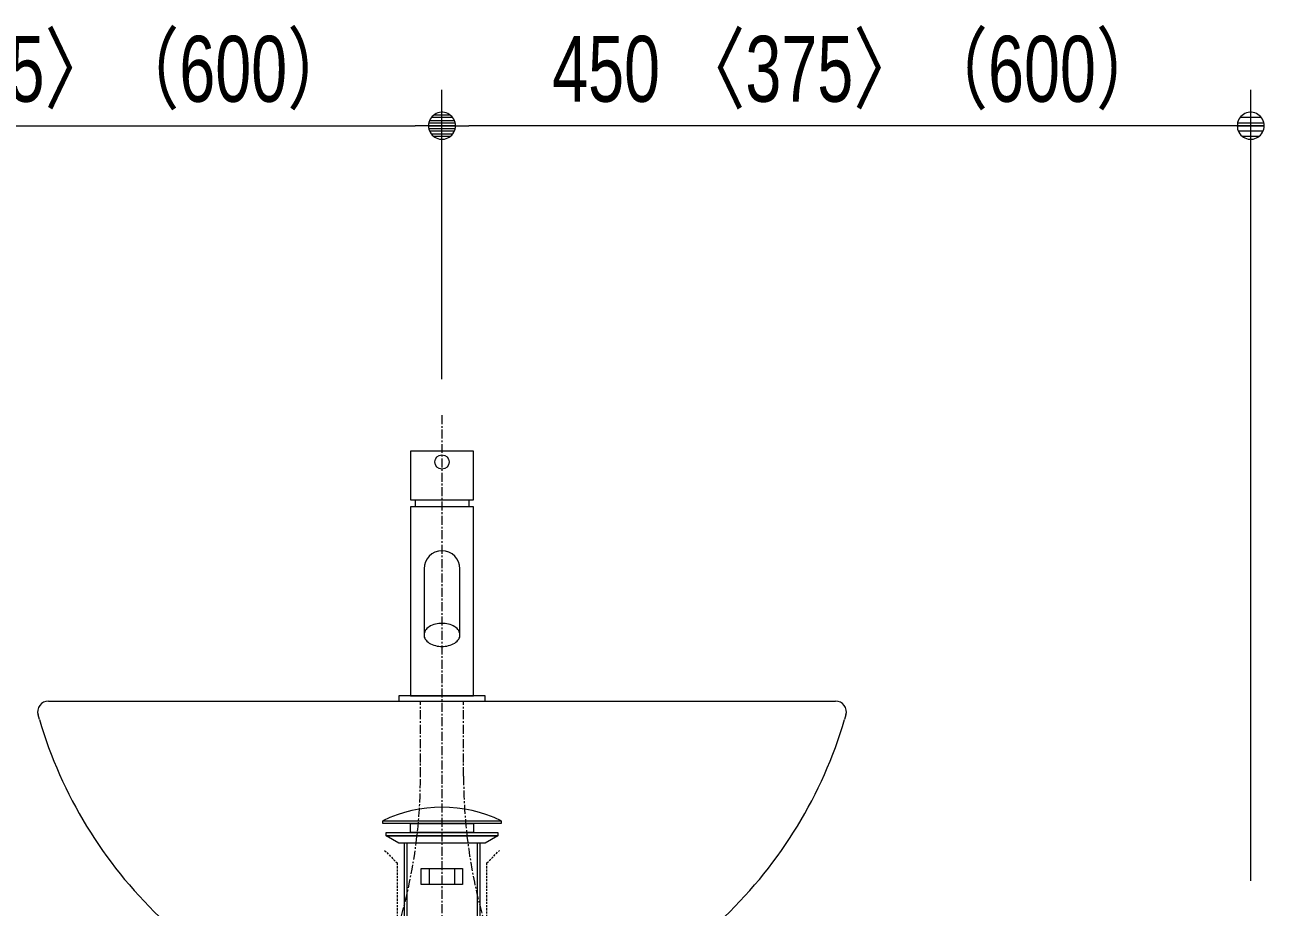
# Model space of a CAD drawing. Units: millimetres, scale not verified. Extents: x -6062 to 6062, y -3045 to 3045.
# Drawn here: x -5100 to -4410, y -1325 to -834 of the extents above; entities that cross this region are included whole.
import ezdxf
from ezdxf.enums import TextEntityAlignment as Align

# ---------------------------------------------------------------- set-up
doc = ezdxf.new("R2010")
doc.units = ezdxf.units.MM
doc.header["$LTSCALE"] = 20
doc.linetypes.add('CHAIN1', pattern=[8, 5, -1, 1, -1])
doc.linetypes.add('DASHED1', pattern=[1.8, 1.2, -0.6])
for name, color, linetype, lineweight in [('0-2_5ボウル・キャビネット', 7, 'Continuous', 9), ('0-4_0', 7, 'Continuous', 9), ('0-5_2寸法-1', 7, 'Continuous', 9), ('0-7_4給排水', 7, 'Continuous', 9)]:
    doc.layers.add(name, color=color, linetype=linetype, lineweight=lineweight)
doc.styles.add('ＭＳ Ｐゴシック', font='')
doc.styles.get('ＭＳ Ｐゴシック').set_extended_font_data('MS PGothic')

# ---------------------------------------------------------------- blocks, each defined once
blk = doc.blocks.new('_Dot')
at = {"layer": '0-4_0'}
for p, q in [((-10, 0), (-20, 0)), ((9.78, 2), (-9.78, 2)), ((7.99, 6), (-7.99, 6)), ((9.16, -3.98), (-9.16, -3.98)), ((6, -7.98), (-6, -7.98))]:
    blk.add_line(p, q, dxfattribs=at)
for points in [[(10, 0), (9.92, 1.25), (9.69, 2.49), (9.3, 3.68), (8.76, 4.82), (8.09, 5.88), (7.29, 6.85), (6.37, 7.71), (5.36, 8.44), (4.26, 9.05), (3.09, 9.51), (1.87, 9.82), (0.63, 9.98), (-0.63, 9.98), (-1.87, 9.82), (-3.09, 9.51), (-4.26, 9.05), (-5.36, 8.44), (-6.37, 7.71), (-7.29, 6.85), (-8.09, 5.88), (-8.76, 4.82), (-9.3, 3.68), (-9.69, 2.49), (-9.92, 1.25), (-10, 0), (0, 0)], [(-10, 0), (-9.92, -1.25), (-9.69, -2.49), (-9.3, -3.68), (-8.76, -4.82), (-8.09, -5.88), (-7.29, -6.85), (-6.37, -7.71), (-5.36, -8.44), (-4.26, -9.05), (-3.09, -9.51), (-1.87, -9.82), (-0.63, -9.98), (0.63, -9.98), (1.87, -9.82), (3.09, -9.51), (4.26, -9.05), (5.36, -8.44), (6.37, -7.71), (7.29, -6.85), (8.09, -5.88), (8.76, -4.82), (9.3, -3.68), (9.69, -2.49), (9.92, -1.25), (10, 0), (0, 0)]]:
    blk.add_lwpolyline(points, close=True, dxfattribs=at)
blk = doc.blocks.new('グループ-8')
at = {"layer": '0-7_4給排水', "linetype": 'CHAIN1'}
blk.add_line((-61600, -21020), (-61600, -41500), dxfattribs=at)
at = {"layer": '0-7_4給排水'}
for p, q in [((-62020, -25780), (-62020, -26600)), ((-61990, -25780), (-61990, -26600)), ((-61210, -25780), (-61210, -26600)), ((-61180, -25780), (-61180, -26600))]:
    blk.add_line(p, q, dxfattribs=at)
for points in [[(-62260, -25530), (-60940, -25530), (-60940, -25560), (-62260, -25560)], [(-61950, -25560), (-61250, -25560), (-61250, -25660), (-61950, -25660)], [(-62220, -25660), (-60980, -25660), (-60980, -25700), (-62220, -25700)], [(-62081.3, -25780), (-62220, -25700), (-60980, -25700), (-61120.2, -25780)], [(-61830, -26060), (-61370, -26060), (-61370, -26240), (-61830, -26240)], [(-61740, -26060), (-61460, -26060), (-61460, -26240), (-61740, -26240)]]:
    blk.add_lwpolyline(points, close=True, dxfattribs=at)
blk.add_arc((-61600, -26907), 1527, 64.39147, 115.60853, dxfattribs=at)
blk = doc.blocks.new('グループ-14')
at = {"layer": '0-2_5ボウル・キャビネット'}
for p, q in [((-65980, -24200), (-57220, -24200)), ((-66079.9, -24405.3), (-66095.1, -24354)), ((-57104.9, -24354), (-57120.1, -24405.3)), ((-58456.7, -26600), (-64743.3, -26600))]:
    blk.add_line(p, q, dxfattribs=at)
at = {"layer": '0-2_5ボウル・キャビネット', "linetype": 'DASHED1'}
blk.add_lwpolyline([(-62240, -25860), (-62100, -26000), (-62100, -26600), (-61100, -26600), (-61100, -26000), (-60960, -25860)], dxfattribs=at)
at = {"layer": '0-2_5ボウル・キャビネット'}
for centre, radius, start, end in [((-65980, -24320), 120, 90, 196.45253), ((-57220, -24320), 120, 343.54747, 90), ((-61284.7, -22989.2), 5000, 196.45253, 226.23274), ((-61915.3, -22989.2), 5000, 313.76726, 343.54747)]:
    blk.add_arc(centre, radius, start, end, dxfattribs=at)
blk = doc.blocks.new('グループ-20')
at = {"layer": '0-7_4給排水'}
for p, q in [((-61900, -21960), (-61900, -22040)), ((-61300, -21960), (-61300, -22040))]:
    blk.add_line(p, q, dxfattribs=at)
for points in [[(-61250, -21420), (-61950, -21420), (-61950, -21960), (-61250, -21960)], [(-61950, -22040), (-61950, -24140), (-61250, -24140), (-61250, -22040)], [(-62080, -24140), (-62080, -24200), (-61120, -24200), (-61120, -24140)]]:
    blk.add_lwpolyline(points, close=True, dxfattribs=at)
for points in [[(-61800, -22727.8), (-61800, -23463.4), (-61799.2, -23475), (-61796.7, -23486.8), (-61792.3, -23498.8), (-61786, -23510.7), (-61777.7, -23522.5), (-61767.4, -23533.8), (-61755.3, -23544.5), (-61741.4, -23554.3), (-61726.1, -23563.2), (-61709.4, -23571), (-61691.9, -23577.6), (-61673.6, -23583), (-61655, -23587), (-61636.4, -23589.8), (-61618, -23591.5), (-61600, -23592), (-61582, -23591.5), (-61563.6, -23589.8), (-61545, -23587), (-61526.4, -23583), (-61508.1, -23577.6), (-61490.6, -23571), (-61473.9, -23563.2), (-61458.6, -23554.3), (-61444.7, -23544.5), (-61432.6, -23533.8), (-61422.3, -23522.5), (-61414, -23510.7), (-61407.7, -23498.8), (-61403.3, -23486.8), (-61400.8, -23475), (-61400, -23463.4), (-61400, -22728)], [(-61400, -23463.4), (-61400.8, -23451.9), (-61403.3, -23440), (-61407.7, -23428), (-61414, -23416.1), (-61422.3, -23404.4), (-61432.6, -23393.1), (-61444.7, -23382.4), (-61458.6, -23372.5), (-61473.9, -23363.6), (-61490.6, -23355.8), (-61508.1, -23349.2), (-61526.4, -23343.9), (-61545, -23339.8), (-61563.6, -23337), (-61582, -23335.4), (-61600, -23334.9), (-61618, -23335.4), (-61636.4, -23337), (-61655, -23339.8), (-61673.6, -23343.9), (-61691.9, -23349.2), (-61709.4, -23355.8), (-61726.1, -23363.6), (-61741.4, -23372.5), (-61755.3, -23382.4), (-61767.4, -23393.1), (-61777.7, -23404.4), (-61786, -23416.1), (-61792.3, -23428), (-61796.7, -23440), (-61799.2, -23451.9), (-61800, -23463.4)]]:
    blk.add_lwpolyline(points, dxfattribs=at)
at = {"layer": '0-7_4給排水', "linetype": 'CHAIN1'}
for points in [[(-61840, -25034.8), (-61840, -24882.1), (-61840, -24200)], [(-61360, -25034.8), (-61360, -24882.1), (-61360, -24200)]]:
    blk.add_lwpolyline(points, dxfattribs=at)
at = {"layer": '0-7_4給排水'}
blk.add_circle((-61600, -21540), 80, dxfattribs=at)
for start, end in [(90, 180), (0, 90)]:
    blk.add_arc((-61600, -22728), 200, start, end, dxfattribs=at)
at = {"layer": '0-7_4給排水', "linetype": 'CHAIN1'}
for centre, start, end in [((-67672.2, -25034.8), 336.69371, 0), ((-55527.8, -25034.8), 180, 203.30629)]:
    blk.add_arc(centre, 5832.2, start, end, dxfattribs=at)

msp = doc.modelspace()

# ---------------------------------------------------------------- linework, layer by layer
at = {"layer": '0-5_2寸法-1'}
for p, q in [((-4867.5, -1031), (-4867.5, -870)), ((-4867.5, -1031), (-4867.5, -870)), ((-4417.5, -1310), (-4417.5, -870)), ((-5302.49, -890), (-4882.51, -890)), ((-4432.51, -890), (-4852.49, -890))]:
    msp.add_line(p, q, dxfattribs=at)

# ---------------------------------------------------------------- block references
at = {"layer": '0-2_5ボウル・キャビネット', "xscale": 0.05, "yscale": 0.05}
msp.add_blockref('グループ-14', (-1787.5, 0), dxfattribs=at)
at = {"layer": '0-5_2寸法-1', "xscale": 0.7503418, "yscale": 0.7503418}
for p in [(-4867.5, -890), (-4417.5, -890)]:
    msp.add_blockref('_Dot', p, dxfattribs=at)
at = {"layer": '0-5_2寸法-1', "xscale": 0.7503418, "yscale": 0.7503418, "rotation": 180}
msp.add_blockref('_Dot', (-4867.5, -890), dxfattribs=at)
at = {"layer": '0-7_4給排水', "xscale": 0.05, "yscale": 0.05}
for name in ['グループ-8', 'グループ-20']:
    msp.add_blockref(name, (-1787.5, 0), dxfattribs=at)

# ---------------------------------------------------------------- texts
at = {"layer": '0-5_2寸法-1', "style": 'ＭＳ Ｐゴシック', "width": 0.75}
for p in [(-5256.19, -887.65), (-4806.19, -887.65)]:
    msp.add_text('450 〈375〉（600）', height=36.66, dxfattribs=at).set_placement(p, align=Align.BOTTOM_LEFT)

doc.saveas('drawing.dxf')
